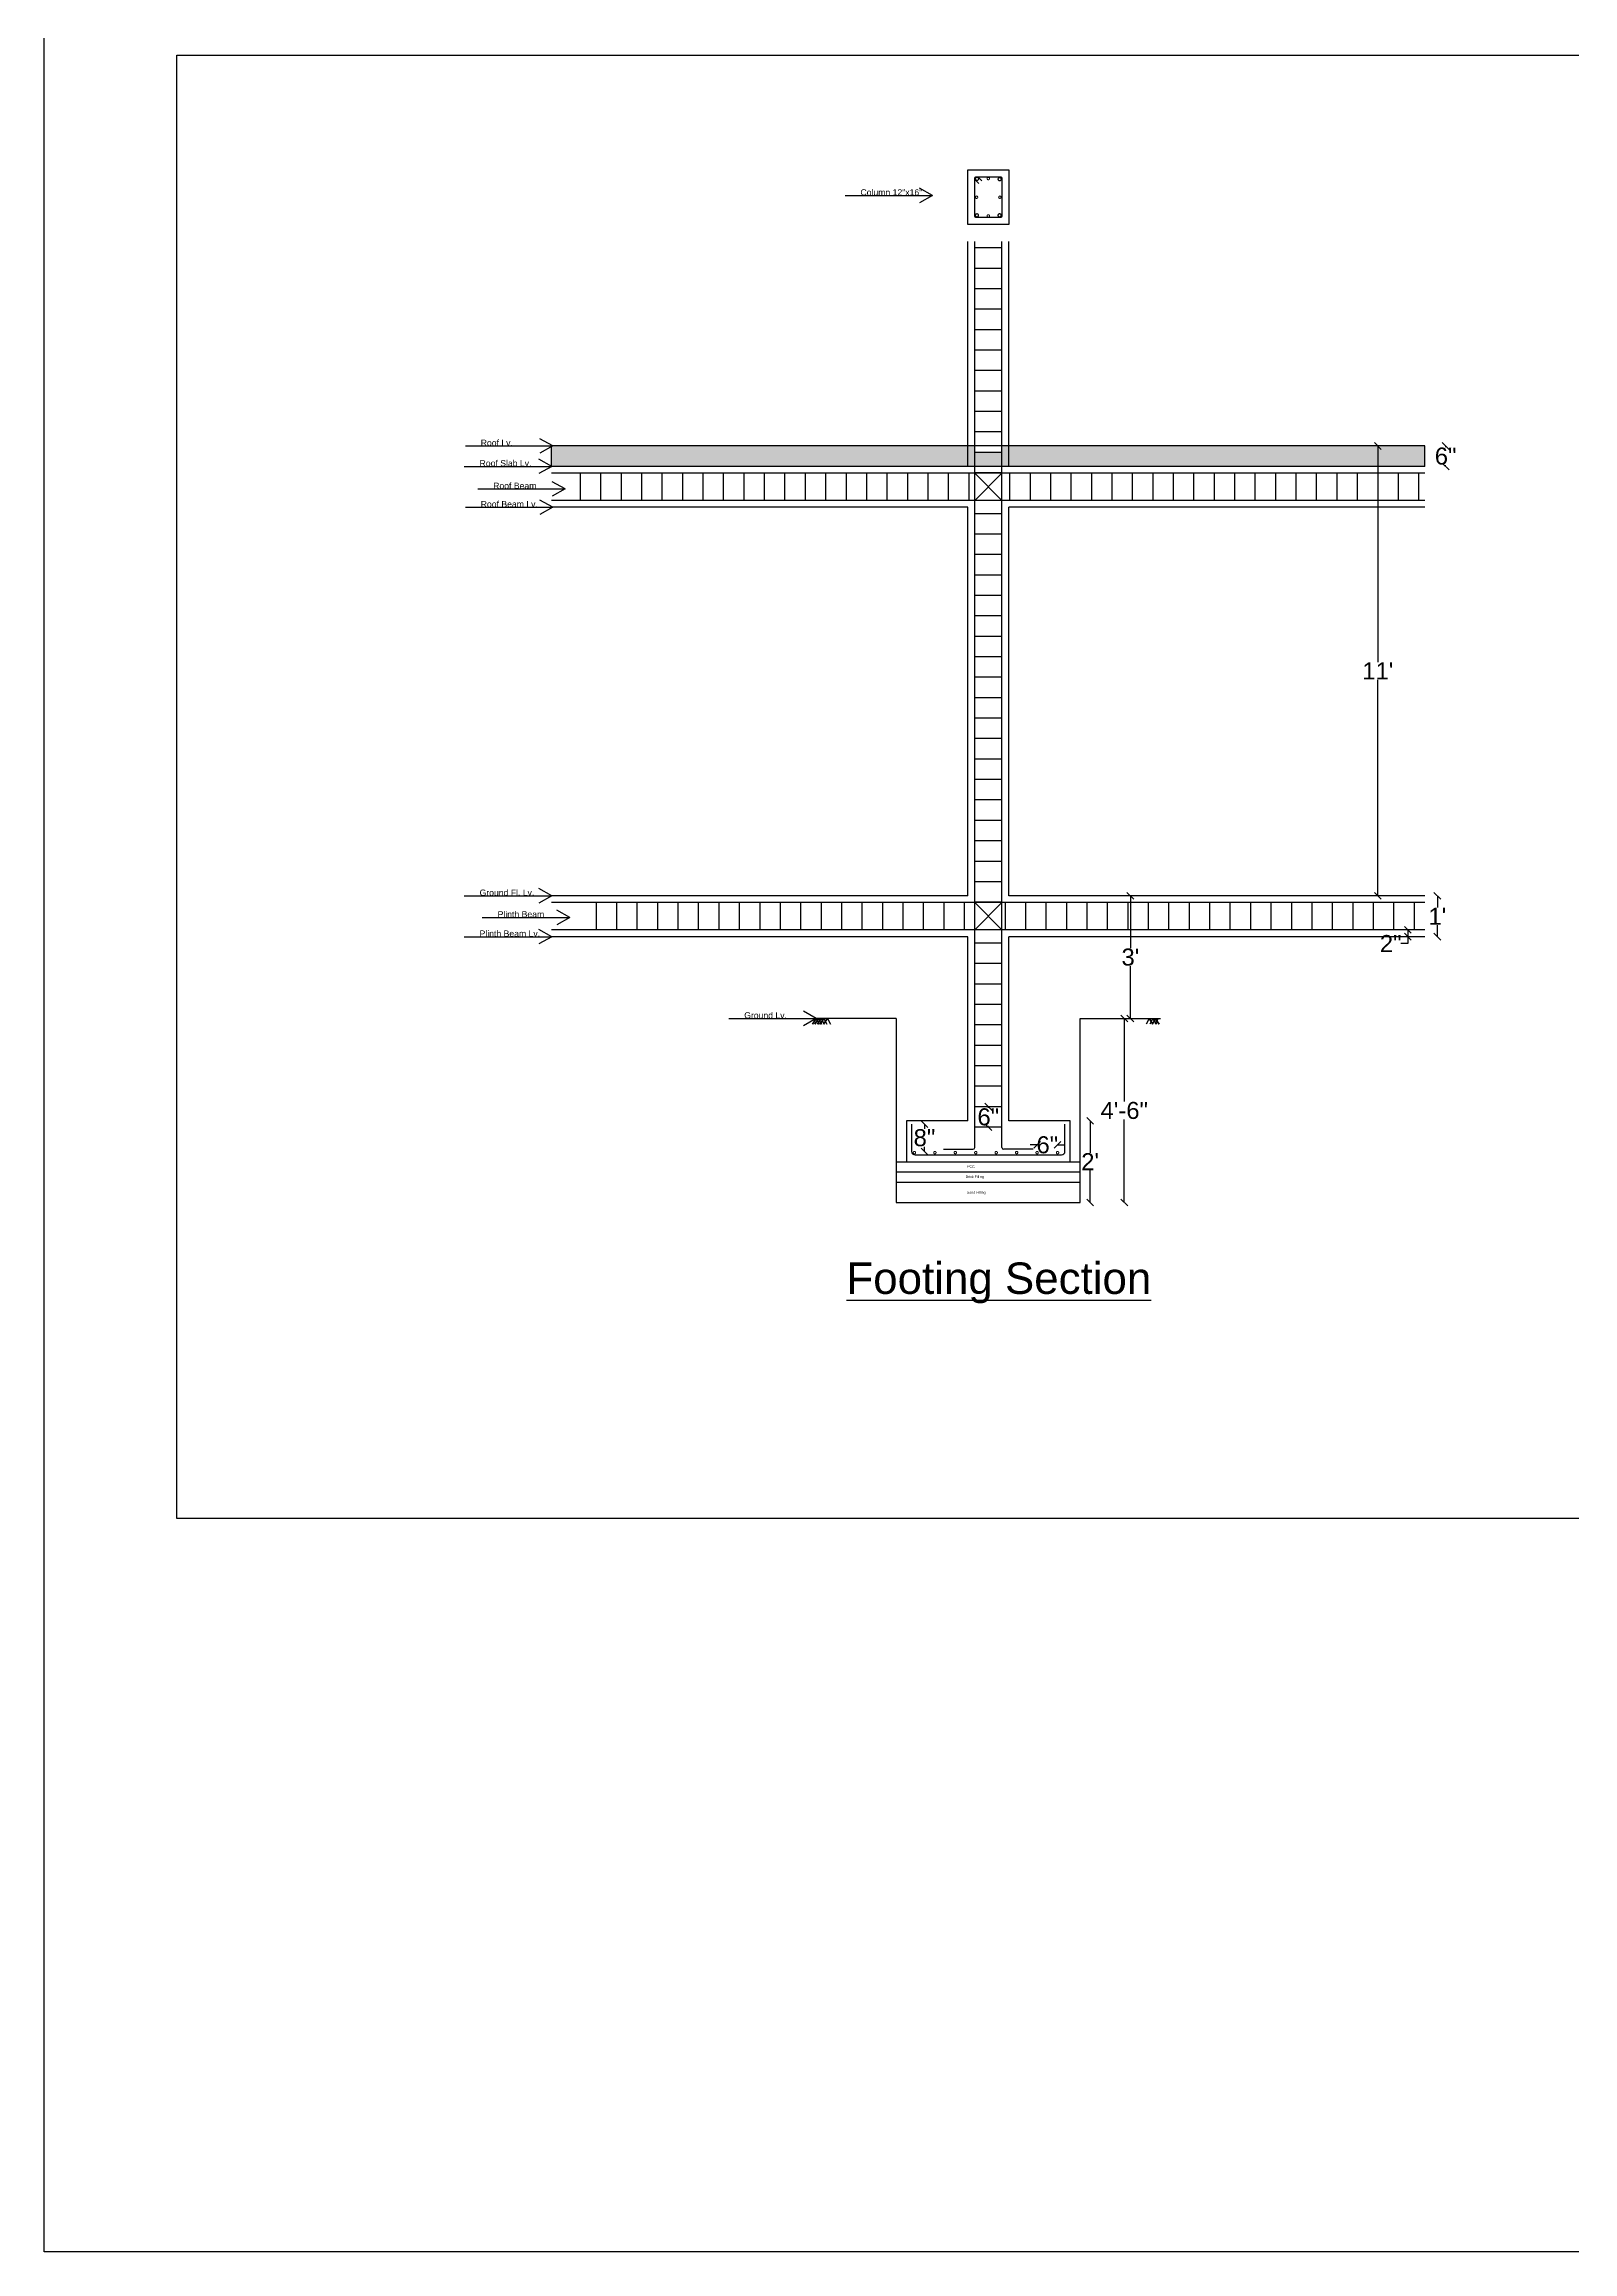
# Model space of a CAD drawing. Header units: inches. Extents: x -7575 to 10804, y -338 to 3076.
# Drawn here: x 1703 to 2151, y -338 to 310 of the extents above; entities that cross this region are included whole.
import ezdxf

# ---------------------------------------------------------------- set-up
doc = ezdxf.new("R2010")
doc.units = ezdxf.units.IN
doc.header["$MEASUREMENT"] = 0
doc.layers.get('0').update_dxf_attribs({"true_color": 0xfafafa})
doc.layers.add('Naming', color=91, linetype='Continuous')
doc.styles.get("Standard").update_dxf_attribs({"font": 'arial.ttf'})
doc.dimstyles.get("Standard").update_dxf_attribs({"dimtxt": 5, "dimasz": 2, "dimexe": 0.18, "dimexo": 0.0625, "dimgap": 0.09, "dimtad": 0, "dimtih": 1, "dimtoh": 1, "dimdsep": 46, "dimlunit": 3, "dimtxsty": 'Standard', "dimblk": 'OBLIQUE', "dimcen": 2, "dimse1": 1, "dimse2": 1, "dimclrd": 3, "dimadec": 0, "dimazin": 0, "dimtfac": 1, "dimtofl": 0, "dimtmove": 0, "dimatfit": 3, "dimfxl": 1, "dimtolj": 1, "dimtzin": 0, "dimarcsym": 0})

# ---------------------------------------------------------------- blocks, each defined once
blk = doc.blocks.new('*U61')
at = {"color": 1, "const_width": 0.3}
blk.add_lwpolyline([(-0.53, 0.65, 1), (0.17, 0.65, 1)], format="xyb", close=True, dxfattribs=at)
blk = doc.blocks.new('*U62')
at = {"color": 0, "linetype": 'ByBlock', "lineweight": -2, "transparency": 16777216}
for p in [(1280.17, -164.34), (1286.17, -164.34), (1292.17, -164.34), (1298.17, -164.34), (1304.17, -164.34), (1310.17, -164.34), (1316.17, -164.34), (1322.17, -164.34)]:
    blk.add_blockref('*U61', p, dxfattribs=at)
blk = doc.blocks.new('_Oblique')
at = {"color": 0, "linetype": 'ByBlock', "lineweight": -2}
blk.add_line((-0.5, -0.5), (0.5, 0.5), dxfattribs=at)
blk = doc.blocks.new('*D66')
at = {"color": 3, "lineweight": -2, "transparency": 16777216}
for p, q in [((2019.43, 23.65), (2019.43, -0.71)), ((2019.43, -30.35), (2019.43, -6))]:
    blk.add_line(p, q, dxfattribs=at)
at = {"layer": 'Defpoints', "color": 0, "transparency": 16777216}
for p in [(2006.53, 23.65), (2019.43, 23.65), (2006.53, -30.35)]:
    blk.add_point(p, dxfattribs=at)
at = {"color": 3, "lineweight": -2, "transparency": 16777216, "xscale": 2, "yscale": 2, "zscale": 2}
for p, rotation in [((2019.43, 23.65), 90), ((2019.43, -30.35), 270)]:
    blk.add_blockref('_Oblique', p, dxfattribs=dict(at, rotation=rotation))
at = {"color": 0, "transparency": 16777216, "insert": (2019.43, -3.35), "char_height": 5, "attachment_point": 5}
blk.add_mtext('\\A1;4\'-6"', dxfattribs=at)
blk = doc.blocks.new('*D67')
at = {"color": 3, "lineweight": -2, "transparency": 16777216}
for p, q in [((2009.41, -6.35), (2009.41, -15.75)), ((2009.41, -30.35), (2009.41, -20.95))]:
    blk.add_line(p, q, dxfattribs=at)
at = {"layer": 'Defpoints', "color": 0, "transparency": 16777216}
for p in [(2003.53, -6.35), (2009.41, -6.35), (2006.53, -30.35)]:
    blk.add_point(p, dxfattribs=at)
at = {"color": 3, "lineweight": -2, "transparency": 16777216, "xscale": 2, "yscale": 2, "zscale": 2}
for p, rotation in [((2009.41, -6.35), 90), ((2009.41, -30.35), 270)]:
    blk.add_blockref('_Oblique', p, dxfattribs=dict(at, rotation=rotation))
at = {"color": 0, "transparency": 16777216, "insert": (2009.41, -18.35), "char_height": 5, "attachment_point": 5}
blk.add_mtext("\\A1;2'", dxfattribs=at)
blk = doc.blocks.new('*D68')
at = {"color": 3, "lineweight": -2, "transparency": 16777216}
for p, q in [((2021.22, 59.65), (2021.22, 44.29)), ((2021.22, 23.65), (2021.22, 39))]:
    blk.add_line(p, q, dxfattribs=at)
at = {"layer": 'Defpoints', "color": 0, "transparency": 16777216}
for p in [(2021.22, 59.65), (2021.22, 23.65), (2021.22, 23.65)]:
    blk.add_point(p, dxfattribs=at)
at = {"color": 3, "lineweight": -2, "transparency": 16777216, "xscale": 2, "yscale": 2, "zscale": 2}
for p, rotation in [((2021.22, 59.65), 90), ((2021.22, 23.65), 270)]:
    blk.add_blockref('_Oblique', p, dxfattribs=dict(at, rotation=rotation))
at = {"color": 0, "transparency": 16777216, "insert": (2021.22, 41.65), "char_height": 5, "attachment_point": 5}
blk.add_mtext("\\A1;3'", dxfattribs=at)
blk = doc.blocks.new('*D69')
at = {"color": 3, "lineweight": -2, "transparency": 16777216}
for p, q in [((2093.82, 191.65), (2093.82, 128.25)), ((2093.82, 59.65), (2093.82, 123.05))]:
    blk.add_line(p, q, dxfattribs=at)
at = {"layer": 'Defpoints', "color": 0, "transparency": 16777216}
for p in [(2093.82, 191.65), (2107.66, 191.65), (2107.66, 59.65)]:
    blk.add_point(p, dxfattribs=at)
at = {"color": 3, "lineweight": -2, "transparency": 16777216, "xscale": 2, "yscale": 2, "zscale": 2}
for p, rotation in [((2093.82, 191.65), 90), ((2093.82, 59.65), 270)]:
    blk.add_blockref('_Oblique', p, dxfattribs=dict(at, rotation=rotation))
at = {"color": 0, "transparency": 16777216, "insert": (2093.82, 125.65), "char_height": 5, "attachment_point": 5}
blk.add_mtext("\\A1;11'", dxfattribs=at)
blk = doc.blocks.new('*D70')
at = {"color": 3, "lineweight": -2, "transparency": 16777216}
for p, q in [((2111.29, 59.65), (2111.29, 56.25)), ((2111.29, 47.65), (2111.29, 51.05))]:
    blk.add_line(p, q, dxfattribs=at)
at = {"layer": 'Defpoints', "color": 0, "transparency": 16777216}
for p in [(2107.66, 59.65), (2111.29, 59.65), (2107.66, 47.65)]:
    blk.add_point(p, dxfattribs=at)
at = {"color": 3, "lineweight": -2, "transparency": 16777216, "xscale": 2, "yscale": 2, "zscale": 2}
for p, rotation in [((2111.29, 59.65), 90), ((2111.29, 47.65), 270)]:
    blk.add_blockref('_Oblique', p, dxfattribs=dict(at, rotation=rotation))
at = {"color": 0, "transparency": 16777216, "insert": (2111.29, 53.65), "char_height": 5, "attachment_point": 5}
blk.add_mtext("\\A1;1'", dxfattribs=at)
blk = doc.blocks.new('*D71')
at = {"color": 3, "lineweight": -2, "transparency": 16777216}
for p, q in [((2102.61, 45.65), (2100.61, 45.65)), ((2102.61, 49.65), (2102.61, 47.65)), ((2102.61, 47.65), (2102.61, 45.65))]:
    blk.add_line(p, q, dxfattribs=at)
at = {"layer": 'Defpoints', "color": 0, "transparency": 16777216}
for p in [(2102.61, 49.65), (2102.61, 47.65), (2102.61, 47.65)]:
    blk.add_point(p, dxfattribs=at)
at = {"color": 3, "lineweight": -2, "transparency": 16777216, "xscale": 2, "yscale": 2, "zscale": 2}
for p, rotation in [((2102.61, 49.65), 90), ((2102.61, 47.65), 270)]:
    blk.add_blockref('_Oblique', p, dxfattribs=dict(at, rotation=rotation))
at = {"color": 0, "transparency": 16777216, "insert": (2097.6, 45.65), "char_height": 5, "attachment_point": 5}
blk.add_mtext('\\A1;2"', dxfattribs=at)
blk = doc.blocks.new('*D72')
at = {"color": 3, "lineweight": -2, "transparency": 16777216}
for p, q in [((2113.72, 191.65), (2113.72, 191.29)), ((2113.72, 185.65), (2113.72, 186))]:
    blk.add_line(p, q, dxfattribs=at)
at = {"layer": 'Defpoints', "color": 0, "transparency": 16777216}
for p in [(2107.66, 191.65), (2107.66, 185.65), (2113.72, 185.65)]:
    blk.add_point(p, dxfattribs=at)
at = {"color": 3, "lineweight": -2, "transparency": 16777216, "xscale": 2, "yscale": 2, "zscale": 2}
for p, rotation in [((2113.72, 191.65), 90), ((2113.72, 185.65), 270)]:
    blk.add_blockref('_Oblique', p, dxfattribs=dict(at, rotation=rotation))
at = {"color": 0, "transparency": 16777216, "insert": (2113.72, 188.65), "char_height": 5, "attachment_point": 5}
blk.add_mtext('\\A1;6"', dxfattribs=at)
blk = doc.blocks.new('*D73')
at = {"color": 3, "lineweight": -2, "transparency": 16777216}
for p, q in [((1993.85, -13.43), (1991.85, -13.43)), ((1999.85, -13.43), (2001.85, -13.43))]:
    blk.add_line(p, q, dxfattribs=at)
at = {"layer": 'Defpoints', "color": 0, "transparency": 16777216}
for p in [(1993.85, -15.7), (1999.85, -13.43), (1999.85, -15.7)]:
    blk.add_point(p, dxfattribs=at)
at = {"color": 3, "lineweight": -2, "transparency": 16777216, "xscale": 2, "yscale": 2, "zscale": 2}
blk.add_blockref('_Oblique', (1993.85, -13.43), dxfattribs=at)
at = {"color": 3, "lineweight": -2, "transparency": 16777216, "xscale": 2, "yscale": 2, "zscale": 2, "rotation": 180}
blk.add_blockref('_Oblique', (1999.85, -13.43), dxfattribs=at)
at = {"color": 0, "transparency": 16777216, "insert": (1996.85, -13.43), "char_height": 5, "attachment_point": 5}
blk.add_mtext('\\A1;6"', dxfattribs=at)
blk = doc.blocks.new('*D74')
at = {"color": 3, "lineweight": -2, "transparency": 16777216}
for p, q in [((1979.53, -2.23), (1979.53, -2.59)), ((1979.53, -8.23), (1979.53, -7.87))]:
    blk.add_line(p, q, dxfattribs=at)
at = {"layer": 'Defpoints', "color": 0, "transparency": 16777216}
for p in [(1981.86, -2.23), (1979.53, -8.23), (1981.86, -8.23)]:
    blk.add_point(p, dxfattribs=at)
at = {"color": 3, "lineweight": -2, "transparency": 16777216, "xscale": 2, "yscale": 2, "zscale": 2}
for p, rotation in [((1979.53, -2.23), 90), ((1979.53, -8.23), 270)]:
    blk.add_blockref('_Oblique', p, dxfattribs=dict(at, rotation=rotation))
at = {"color": 0, "transparency": 16777216, "insert": (1979.53, -5.23), "char_height": 5, "attachment_point": 5}
blk.add_mtext('\\A1;6"', dxfattribs=at)
blk = doc.blocks.new('*D75')
at = {"color": 3, "lineweight": -2, "transparency": 16777216}
for p, q in [((1960.8, -7.35), (1960.8, -8.71)), ((1960.8, -15.35), (1960.8, -14))]:
    blk.add_line(p, q, dxfattribs=at)
at = {"layer": 'Defpoints', "color": 0, "transparency": 16777216}
for p in [(1957.03, -7.35), (1960.8, -7.35), (1957.03, -15.35)]:
    blk.add_point(p, dxfattribs=at)
at = {"color": 3, "lineweight": -2, "transparency": 16777216, "xscale": 2, "yscale": 2, "zscale": 2}
for p, rotation in [((1960.8, -7.35), 90), ((1960.8, -15.35), 270)]:
    blk.add_blockref('_Oblique', p, dxfattribs=dict(at, rotation=rotation))
at = {"color": 0, "transparency": 16777216, "insert": (1960.8, -11.35), "char_height": 5, "attachment_point": 5}
blk.add_mtext('\\A1;8"', dxfattribs=at)

msp = doc.modelspace()

# ---------------------------------------------------------------- hatches: boundary and pattern name
h = msp.add_hatch()
h.set_pattern_fill('AR-CONC', color=256)
h.set_pattern_definition([(50, (677.863, 147.9874), (7.172602, -0.627521), [0.75, -8.25]), (355, (677.863, 147.9874), (-1.387513, 7.52192), [0.6, -6.6]), (100.45144, (678.4605, 147.935), (5.78509, 6.8944), [0.637402, -7.01142]), (46.1842, (677.863, 149.9874), (10.672413, -1.655193), [1.125, -12.375]), (96.6356, (678.752, 149.85), (9.34662, 9.741186), [0.9561, -10.51714]), (351.1842, (677.863, 149.987), (9.34662, 9.74119), [0.9, -9.9]), (21, (678.863, 149.4874), (5.96907, -4.02619), [0.75, -8.25]), (326, (678.863, 149.4874), (2.433153, 7.2515), [0.6, -6.6]), (71.45144, (679.36, 149.152), (8.402224, 3.22531), [0.637402, -7.01142]), (37.5, (677.8628, 147.9874), (0.1215986, 3.3289385), [0, -6.52, 0, -6.7, 0, -6.625]), (7.5, (677.8628, 147.9874), (2.630695, 3.944117), [0, -3.82, 0, -6.37, 0, -2.525]), (327.5, (675.6328, 147.9874), (5.3382244, -0.2255487), [0, -2.5, 0, -7.8, 0, -10.35]), (317.5, (674.6328, 147.9874), (5.831862, 1.00105), [0, -3.25, 0, -5.18, 0, -7.35])])
h.paths.add_polyline_path([(1973.533, 191.646), (1851.402, 191.646), (1851.402, 185.646), (1973.533, 185.646)])
h.paths.add_polyline_path([(2107.663, 191.646), (1985.533, 191.646), (1985.533, 185.646), (2107.663, 185.646)])
h.paths.add_polyline_path([(1983.533, 189.769), (1975.533, 189.769), (1975.533, 185.646), (1983.533, 185.646)])
h.paths.add_polyline_path([(1975.533, 189.769), (1975.533, 191.646), (1973.533, 191.646), (1973.533, 185.646), (1975.533, 185.646)])
h.paths.add_polyline_path([(1985.533, 191.646), (1983.533, 191.646), (1983.533, 185.646), (1985.533, 185.646)])

# ---------------------------------------------------------------- linework, layer by layer
for p, q in [((1963.164, 265.131), (1959.358, 267.252)), ((1937.511, 265.131), (1963.164, 265.131)), ((1963.164, 265.131), (1959.358, 263.009)), ((1973.533, 185.646), (1973.533, 251.646)), ((1985.533, 185.646), (1985.533, 251.646)), ((1826.097, 191.646), (1851.75, 191.646)), ((1851.75, 191.646), (1847.944, 193.767)), ((1851.75, 191.646), (1847.944, 189.524)), ((2107.663, 191.646), (1851.402, 191.646)), ((1851.402, 185.646), (1851.402, 191.646)), ((2107.663, 185.646), (2107.663, 191.646)), ((1825.766, 185.646), (1851.419, 185.646)), ((1851.419, 185.646), (1847.613, 187.767)), ((1851.419, 185.646), (1847.613, 183.524)), ((2107.663, 185.646), (1851.402, 185.646)), ((1983.533, 183.646), (1975.533, 175.646)), ((1975.533, 183.646), (1983.533, 175.646)), ((1829.75, 179.052), (1855.403, 179.052)), ((1851.75, 173.646), (1847.944, 175.767)), ((1855.403, 179.052), (1851.598, 181.173)), ((1855.403, 179.052), (1851.598, 176.93)), ((1826.097, 173.646), (1851.75, 173.646)), ((1851.75, 173.646), (1847.944, 171.524)), ((1973.533, 173.646), (1851.402, 173.646)), ((1973.533, 59.646), (1973.533, 173.646)), ((1985.533, 59.646), (1985.533, 173.646)), ((2107.663, 173.646), (1985.533, 173.646)), ((1825.766, 59.646), (1851.419, 59.646)), ((1851.419, 59.646), (1847.613, 61.767)), ((1851.419, 59.646), (1847.613, 57.524)), ((1973.533, 59.646), (1851.402, 59.646)), ((2107.663, 59.646), (1985.533, 59.646)), ((1831.056, 53.305), (1856.709, 53.305)), ((1856.709, 53.305), (1852.903, 55.427)), ((1856.709, 53.305), (1852.903, 51.184)), ((1983.533, 57.646), (1975.533, 49.646)), ((1975.533, 57.646), (1983.533, 49.646)), ((1825.766, 47.646), (1851.419, 47.646)), ((1851.419, 47.646), (1847.613, 49.767)), ((1851.419, 47.646), (1847.613, 45.524)), ((1973.533, 47.646), (1851.402, 47.646)), ((1973.533, -6.354), (1973.533, 47.646)), ((1985.533, -6.354), (1985.533, 47.646)), ((2107.663, 47.646), (1985.533, 47.646)), ((1903.412, 23.646), (1929.065, 23.646)), ((1929.065, 23.646), (1925.259, 25.767)), ((1929.065, 23.646), (1925.259, 21.524)), ((1929.048, 23.646), (1927.923, 21.998)), ((1927.923, 21.998), (1929.048, 23.646)), ((1929.732, 23.646), (1928.607, 21.998)), ((1928.607, 21.998), (1929.732, 23.646)), ((1952.533, 23.646), (1929.048, 23.646)), ((1929.048, 23.646), (1929.906, 21.947)), ((1930.528, 23.646), (1929.403, 21.998)), ((1929.403, 21.998), (1930.528, 23.646)), ((1929.732, 23.646), (1930.59, 21.947)), ((1931.304, 23.646), (1930.179, 21.998)), ((1930.179, 21.998), (1931.304, 23.646)), ((1930.528, 23.646), (1931.386, 21.947)), ((1932.339, 23.646), (1931.214, 21.998)), ((1931.214, 21.998), (1932.339, 23.646)), ((1931.304, 23.646), (1932.162, 21.947)), ((1932.339, 23.646), (1933.197, 21.947)), ((1952.533, 23.646), (1952.533, -30.354)), ((2006.533, -6.354), (2006.533, 23.646)), ((2006.533, 23.646), (2030.017, 23.646)), ((2026.726, 23.646), (2025.869, 21.947)), ((2026.726, 23.646), (2027.851, 21.998)), ((2027.851, 21.998), (2026.726, 23.646)), ((2027.761, 23.646), (2026.903, 21.947)), ((2028.537, 23.646), (2027.679, 21.947)), ((2027.761, 23.646), (2028.886, 21.998)), ((2028.886, 21.998), (2027.761, 23.646)), ((2029.333, 23.646), (2028.475, 21.947)), ((2028.537, 23.646), (2029.662, 21.998)), ((2029.662, 21.998), (2028.537, 23.646)), ((1955.533, -6.354), (1955.533, -18.354)), ((1973.533, -6.354), (1955.533, -6.354)), ((2003.533, -6.354), (1985.533, -6.354)), ((2003.533, -18.354), (2003.533, -6.354)), ((2006.533, -30.354), (2006.533, -6.354)), ((1952.533, -18.354), (2006.533, -18.354)), ((1952.533, -21.354), (2006.533, -21.354)), ((1952.533, -24.354), (2006.533, -24.354)), ((1952.533, -30.354), (2006.533, -30.354))]:
    msp.add_line(p, q)
at = {"color": 1}
for p, q in [((1975.533, 269.843), (1976.718, 268.683)), ((1976.489, 270.646), (1977.672, 269.477)), ((1975.533, -14.231), (1975.533, 251.646)), ((1983.533, 249.769), (1975.533, 249.769)), ((1983.533, -14.231), (1983.533, 251.646)), ((1983.533, 243.769), (1975.533, 243.769)), ((1983.533, 237.769), (1975.533, 237.769)), ((1983.533, 231.769), (1975.533, 231.769)), ((1983.533, 225.769), (1975.533, 225.769)), ((1983.533, 219.769), (1975.533, 219.769)), ((1983.533, 213.769), (1975.533, 213.769)), ((1983.533, 207.769), (1975.533, 207.769)), ((1983.533, 201.769), (1975.533, 201.769)), ((1983.533, 195.769), (1975.533, 195.769)), ((1983.533, 189.769), (1975.533, 189.769)), ((2107.663, 183.646), (1851.402, 183.646)), ((1859.875, 175.646), (1859.875, 183.646)), ((1865.875, 175.646), (1865.875, 183.646)), ((1871.875, 175.646), (1871.875, 183.646)), ((1877.875, 175.646), (1877.875, 183.646)), ((1883.875, 175.646), (1883.875, 183.646)), ((1889.875, 175.646), (1889.875, 183.646)), ((1895.875, 175.646), (1895.875, 183.646)), ((1901.875, 175.646), (1901.875, 183.646)), ((1907.875, 175.646), (1907.875, 183.646)), ((1913.875, 175.646), (1913.875, 183.646)), ((1919.875, 175.646), (1919.875, 183.646)), ((1925.875, 175.646), (1925.875, 183.646)), ((1931.875, 175.646), (1931.875, 183.646)), ((1937.875, 175.646), (1937.875, 183.646)), ((1943.875, 175.646), (1943.875, 183.646)), ((1949.875, 175.646), (1949.875, 183.646)), ((1955.875, 175.646), (1955.875, 183.646)), ((1961.875, 175.646), (1961.875, 183.646)), ((1967.875, 175.646), (1967.875, 183.646)), ((1973.875, 175.646), (1973.875, 183.646)), ((1983.533, 183.769), (1975.533, 183.769)), ((1985.875, 175.646), (1985.875, 183.646)), ((1991.875, 175.646), (1991.875, 183.646)), ((1997.875, 175.646), (1997.875, 183.646)), ((2003.875, 175.646), (2003.875, 183.646)), ((2009.875, 175.646), (2009.875, 183.646)), ((2015.875, 175.646), (2015.875, 183.646)), ((2021.875, 175.646), (2021.875, 183.646)), ((2027.875, 175.646), (2027.875, 183.646)), ((2033.875, 175.646), (2033.875, 183.646)), ((2039.875, 175.646), (2039.875, 183.646)), ((2045.875, 175.646), (2045.875, 183.646)), ((2051.875, 175.646), (2051.875, 183.646)), ((2057.875, 175.646), (2057.875, 183.646)), ((2063.875, 175.646), (2063.875, 183.646)), ((2069.875, 175.646), (2069.875, 183.646)), ((2075.875, 175.646), (2075.875, 183.646)), ((2081.875, 175.646), (2081.875, 183.646)), ((2087.875, 175.646), (2087.875, 183.646)), ((2093.875, 175.646), (2093.875, 183.646)), ((2099.875, 175.646), (2099.875, 183.646)), ((2105.875, 175.646), (2105.875, 183.646)), ((2107.663, 175.646), (1851.402, 175.646)), ((1983.533, 171.769), (1975.533, 171.769)), ((1983.533, 165.769), (1975.533, 165.769)), ((1983.533, 159.769), (1975.533, 159.769)), ((1983.533, 153.769), (1975.533, 153.769)), ((1983.533, 147.769), (1975.533, 147.769)), ((1983.533, 141.769), (1975.533, 141.769)), ((1983.533, 135.769), (1975.533, 135.769)), ((1983.533, 129.769), (1975.533, 129.769)), ((1983.533, 123.769), (1975.533, 123.769)), ((1983.533, 117.769), (1975.533, 117.769)), ((1983.533, 111.769), (1975.533, 111.769)), ((1983.533, 105.769), (1975.533, 105.769)), ((1983.533, 99.769), (1975.533, 99.769)), ((1983.533, 93.769), (1975.533, 93.769)), ((1983.533, 87.769), (1975.533, 87.769)), ((1983.533, 81.769), (1975.533, 81.769)), ((1983.533, 75.769), (1975.533, 75.769)), ((1983.533, 69.769), (1975.533, 69.769)), ((1983.533, 63.769), (1975.533, 63.769)), ((1864.445, 57.646), (1864.445, 49.646)), ((1870.445, 57.646), (1870.445, 49.646)), ((1876.445, 57.646), (1876.445, 49.646)), ((1882.445, 57.646), (1882.445, 49.646)), ((1888.445, 57.646), (1888.445, 49.646)), ((1894.445, 57.646), (1894.445, 49.646)), ((1900.445, 57.646), (1900.445, 49.646)), ((1906.445, 57.646), (1906.445, 49.646)), ((1912.445, 57.646), (1912.445, 49.646)), ((1918.445, 57.646), (1918.445, 49.646)), ((1924.445, 57.646), (1924.445, 49.646)), ((1930.445, 57.646), (1930.445, 49.646)), ((1936.445, 57.646), (1936.445, 49.646)), ((1942.445, 57.646), (1942.445, 49.646)), ((1948.445, 57.646), (1948.445, 49.646)), ((1954.445, 57.646), (1954.445, 49.646)), ((1960.445, 57.646), (1960.445, 49.646)), ((1966.445, 57.646), (1966.445, 49.646)), ((1972.445, 57.646), (1972.445, 49.646)), ((1983.533, 57.769), (1975.533, 57.769)), ((1984.445, 57.646), (1984.445, 49.646)), ((1990.445, 57.646), (1990.445, 49.646)), ((1996.445, 57.646), (1996.445, 49.646)), ((2002.445, 57.646), (2002.445, 49.646)), ((2008.445, 57.646), (2008.445, 49.646)), ((2014.445, 57.646), (2014.445, 49.646)), ((2020.445, 57.646), (2020.445, 49.646)), ((2026.445, 57.646), (2026.445, 49.646)), ((2032.445, 57.646), (2032.445, 49.646)), ((2038.445, 57.646), (2038.445, 49.646)), ((2044.445, 57.646), (2044.445, 49.646)), ((2050.445, 57.646), (2050.445, 49.646)), ((2056.445, 57.646), (2056.445, 49.646)), ((2062.445, 57.646), (2062.445, 49.646)), ((2068.445, 57.646), (2068.445, 49.646)), ((2074.445, 57.646), (2074.445, 49.646)), ((2080.445, 57.646), (2080.445, 49.646)), ((2086.445, 57.646), (2086.445, 49.646)), ((2092.445, 57.646), (2092.445, 49.646)), ((2098.445, 57.646), (2098.445, 49.646)), ((2104.445, 57.646), (2104.445, 49.646)), ((1983.533, 45.769), (1975.533, 45.769)), ((1983.533, 39.769), (1975.533, 39.769)), ((1983.533, 33.769), (1975.533, 33.769)), ((1983.533, 27.769), (1975.533, 27.769)), ((1983.533, 21.769), (1975.533, 21.769)), ((1983.533, 15.769), (1975.533, 15.769)), ((1983.533, 9.769), (1975.533, 9.769)), ((1983.533, 3.769), (1975.533, 3.769)), ((1983.533, -2.231), (1975.533, -2.231)), ((1983.533, -8.231), (1975.533, -8.231)), ((1966.357, -14.731), (1975.033, -14.731)), ((1992.708, -14.731), (1984.033, -14.731))]:
    msp.add_line(p, q, dxfattribs=at)
for points in [[(1702.502, 638.237), (5191.399, 638.237), (5191.399, -338.232), (1702.502, -338.232)], [(1741.409, 306.351), (2313.61, 306.351), (2313.61, -123.024), (1741.409, -123.024)], [(1973.533, 272.646), (1985.533, 272.646), (1985.533, 256.646), (1973.533, 256.646)]]:
    msp.add_lwpolyline(points, close=True)
msp.add_lwpolyline([(1976.033, 270.646), (1983.033, 270.646, -0.4142136), (1983.533, 270.146), (1983.533, 259.146, -0.4142136), (1983.033, 258.646), (1976.033, 258.646, -0.4142136), (1975.533, 259.146), (1975.533, 270.146, -0.4142136)], format="xyb", close=True, dxfattribs=at)
at = {"color": 215, "true_color": 0xa953a0, "const_width": 0.39}
for points in [[(1975.764, 270.025, 1), (1976.674, 270.025, 1)], [(1982.404, 269.944, 1), (1983.314, 269.944, 1)], [(1975.738, 259.317, 1), (1976.648, 259.317, 1)], [(1982.396, 259.325, 1), (1983.306, 259.325, 1)]]:
    msp.add_lwpolyline(points, format="xyb", close=True, dxfattribs=at)
at = {"color": 143, "true_color": 0x7aafdf, "const_width": 0.3}
for points in [[(1979.183, 270.105, 1), (1979.883, 270.105, 1)], [(1975.74, 264.646, 1), (1976.44, 264.646, 1)], [(1979.183, 259.152, 1), (1979.883, 259.152, 1)], [(1982.573, 264.646, 1), (1983.273, 264.646, 1)]]:
    msp.add_lwpolyline(points, format="xyb", close=True, dxfattribs=at)
at = {"color": 1}
for points in [[(2107.663, 57.646), (1985.533, 57.646), (1973.533, 57.646), (1851.402, 57.646)], [(2107.663, 49.646), (1985.533, 49.646), (1973.533, 49.646), (1851.402, 49.646)]]:
    msp.add_lwpolyline(points, dxfattribs=at)
msp.add_lwpolyline([(1957.033, -7.354), (1957.033, -15.354, 0.4142136), (1958.033, -16.354), (2001.033, -16.354, 0.4142136), (2002.033, -15.354), (2002.033, -7.354)], format="xyb", dxfattribs=at)
for centre, start, end in [((1975.033, -14.231), 270, 0), ((1984.033, -14.231), 180, 270)]:
    msp.add_arc(centre, 0.5, start, end, dxfattribs=at)

# ---------------------------------------------------------------- block references
msp.add_blockref('*U62', (677.863, 147.987))

# ---------------------------------------------------------------- texts
at = {"attachment_point": 1}
for s, width, gutter_width, insert, char_height in [('Column 12"x16"', 1322.36522, 22.68, (1942.012, 266.975), 1.8144), ('Roof Lv.', 1322.36522, 22.68, (1830.598, 193.49), 1.8144), ('Roof Slab Lv.', 1322.36522, 22.68, (1830.267, 187.49), 1.8144), ('Roof Beam Lv.', 1322.36522, 22.68, (1830.598, 175.49), 1.8144), ('Roof Beam', 1322.36522, 22.68, (1834.252, 180.896), 1.8144), ('Ground Fl. Lv.', 1322.36522, 22.68, (1830.267, 61.49), 1.8144), ('Plinth Beam', 1322.36522, 22.68, (1835.557, 55.149), 1.8144), ('Plinth Beam Lv.', 1322.36522, 22.68, (1830.267, 49.49), 1.8144), ('Ground Lv.', 1322.36522, 22.68, (1907.913, 25.49), 1.8144), ('{\\LFooting Section }', 11335.34642, 46.08, (1937.9, -47.938), 9.216)]:
    msp.add_mtext_dynamic_manual_height_columns(s, width=width, gutter_width=gutter_width, heights=[0], dxfattribs=dict(at, insert=insert, char_height=char_height))
at = {"layer": 'Naming', "char_height": 0.75, "attachment_point": 1}
for s, width, gutter_width, insert in [('PCC', 150.33351, 7.5, (1973.327, -19.388)), ('Brick Filling', 150.33351, 7.5, (1972.921, -22.388)), ('Sand Filling', 75.16676, 3.75, (1973.265, -27.019))]:
    msp.add_mtext_dynamic_manual_height_columns(s, width=width, gutter_width=gutter_width, heights=[0], dxfattribs=dict(at, insert=insert))

# ---------------------------------------------------------------- dimensions: what is measured, and where the dimension line sits
for base, p1, p2, picture, middle in [((2093.821, 191.646), (2107.663, 59.646), (2107.663, 191.646), '*D69', (2093.821, 125.646)), ((2113.722, 185.646), (2107.663, 191.646), (2107.663, 185.646), '*D72', (2113.722, 188.646)), ((2021.219, 23.646), (2021.219, 59.646), (2021.219, 23.646), '*D68', (2021.219, 41.646)), ((2111.295, 59.646), (2107.663, 47.646), (2107.663, 59.646), '*D70', (2111.295, 53.646)), ((2102.61, 47.646), (2102.61, 49.646), (2102.61, 47.646), '*D71', (2097.604, 45.646)), ((2019.434, 23.646), (2006.533, -30.354), (2006.533, 23.646), '*D66', (2019.434, -3.354)), ((1960.799, -7.354), (1957.033, -15.354), (1957.033, -7.354), '*D75', (1960.799, -11.354)), ((1979.533, -8.231), (1981.86, -2.231), (1981.86, -8.231), '*D74', (1979.533, -5.231)), ((2009.411, -6.354), (2006.533, -30.354), (2003.533, -6.354), '*D67', (2009.411, -18.354))]:
    dim = msp.add_linear_dim(base=base, p1=p1, p2=p2, angle=90, dimstyle='Standard')
    dim.commit()
    dim.dimension.update_dxf_attribs({"geometry": picture, "text_midpoint": middle})
dim = msp.add_linear_dim(base=(1999.85, -13.428), p1=(1993.85, -15.701), p2=(1999.85, -15.701), dimstyle='Standard')
dim.commit()
dim.dimension.update_dxf_attribs({"geometry": '*D73', "text_midpoint": (1996.85, -13.428)})

doc.saveas('drawing.dxf')
